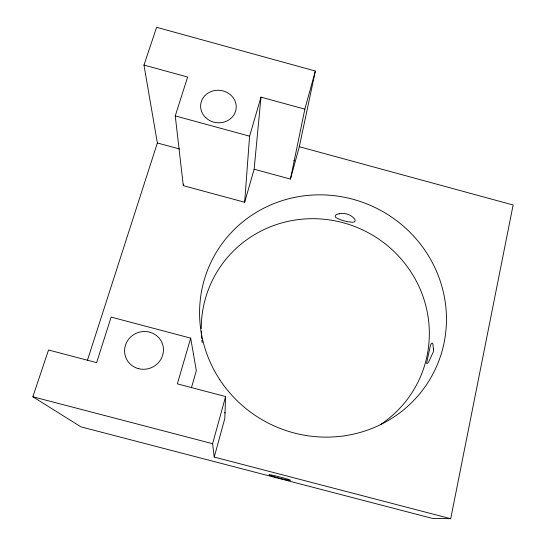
<?xml version="1.0" encoding="UTF-8"?>
<svg xmlns="http://www.w3.org/2000/svg" width="546" height="546" viewBox="0 0 546 546"><rect width="100%" height="100%" fill="white"/><g stroke="black" fill="none" stroke-linecap="round" stroke-linejoin="round"><path stroke-width="0.82" d="M450.709 518.7L432.336 518.386L80.91 426.849L32.862 396.765L48.533 349.993L96.622 362.64L111.138 317.089L190.684 338.145L177.348 383.858L225.6 396.546L224.802 418.536L214.237 457.07L450.709 518.7L513.138 205.003L299.31 146.717L315.349 71.028L156.62 27.3L143.967 65.07L157.364 142.977L87.367 360.51M143.967 65.07L187.64 77.041L175.252 115.909L183.306 185.674L244.656 202.238L249.597 136.172L260.981 97.133L304.839 109.152L290.438 179.081L254.136 169.233L260.981 97.133M290.438 179.081L299.31 146.717M214.237 457.07L212.599 443.693L225.6 396.546M304.839 109.152L315.349 71.028M191.4 387.824L196.321 370.666L190.684 338.145M244.656 202.238L254.136 169.233M183.306 185.674L183.804 184.07M32.862 396.765L212.599 443.693M224.488 412.715L225.293 412.919M157.364 142.977L179.518 148.983M175.252 115.909L249.597 136.172M293.734 160.633L294.471 160.838M201.269 328.617A114.708 111.623 27.9 0 1 368.065 232.623A114.708 111.623 27.9 0 1 380.398 424.624M202.184 342.704A114.708 111.623 27.9 0 1 201.89 340.213M201.727 338.547A114.708 111.623 27.9 0 1 201.474 335.23M201.385 333.572A114.708 111.623 27.9 0 1 201.297 331.088M433.49 349.106L433.36 351.767L429.047 361.213A10.504 1.604 -67.9 0 1 426.624 363.008L430.371 345.652A10.517 2.232 -82.9 0 1 432.828 343.666L433.49 349.106M339.209 213.759L337.291 214.244A10.197 3.508 6 0 0 335.981 217.642C341.1 220.447 347.208 221.997 353.037 222.256A10.197 3.638 22.1 0 0 354.545 218.912C350.846 214.441 344.847 212.578 339.209 213.759M205.781 117.738A17.841 16.25 6.9 0 0 235.619 111.138A17.841 16.25 6.9 0 0 213.861 90.711A17.841 16.25 6.9 0 0 205.781 117.738M138.527 368.659A19.554 18.796 -21.9 0 0 162.913 345.434A19.554 18.796 -21.9 0 0 130.59 337.066A19.554 18.796 -21.9 0 0 138.527 368.659M219.861 379.818A124.27 120.297 27.3 0 0 433.319 373.232A124.27 120.297 27.3 0 0 315.881 194.902A124.27 120.297 27.3 0 0 219.861 379.818M273.553 476.522A11.138 0.628 14.4 0 0 290.424 480.371A11.138 0.628 14.4 0 0 275.034 475.784A11.138 0.628 14.4 0 0 273.553 476.522"/></g></svg>
